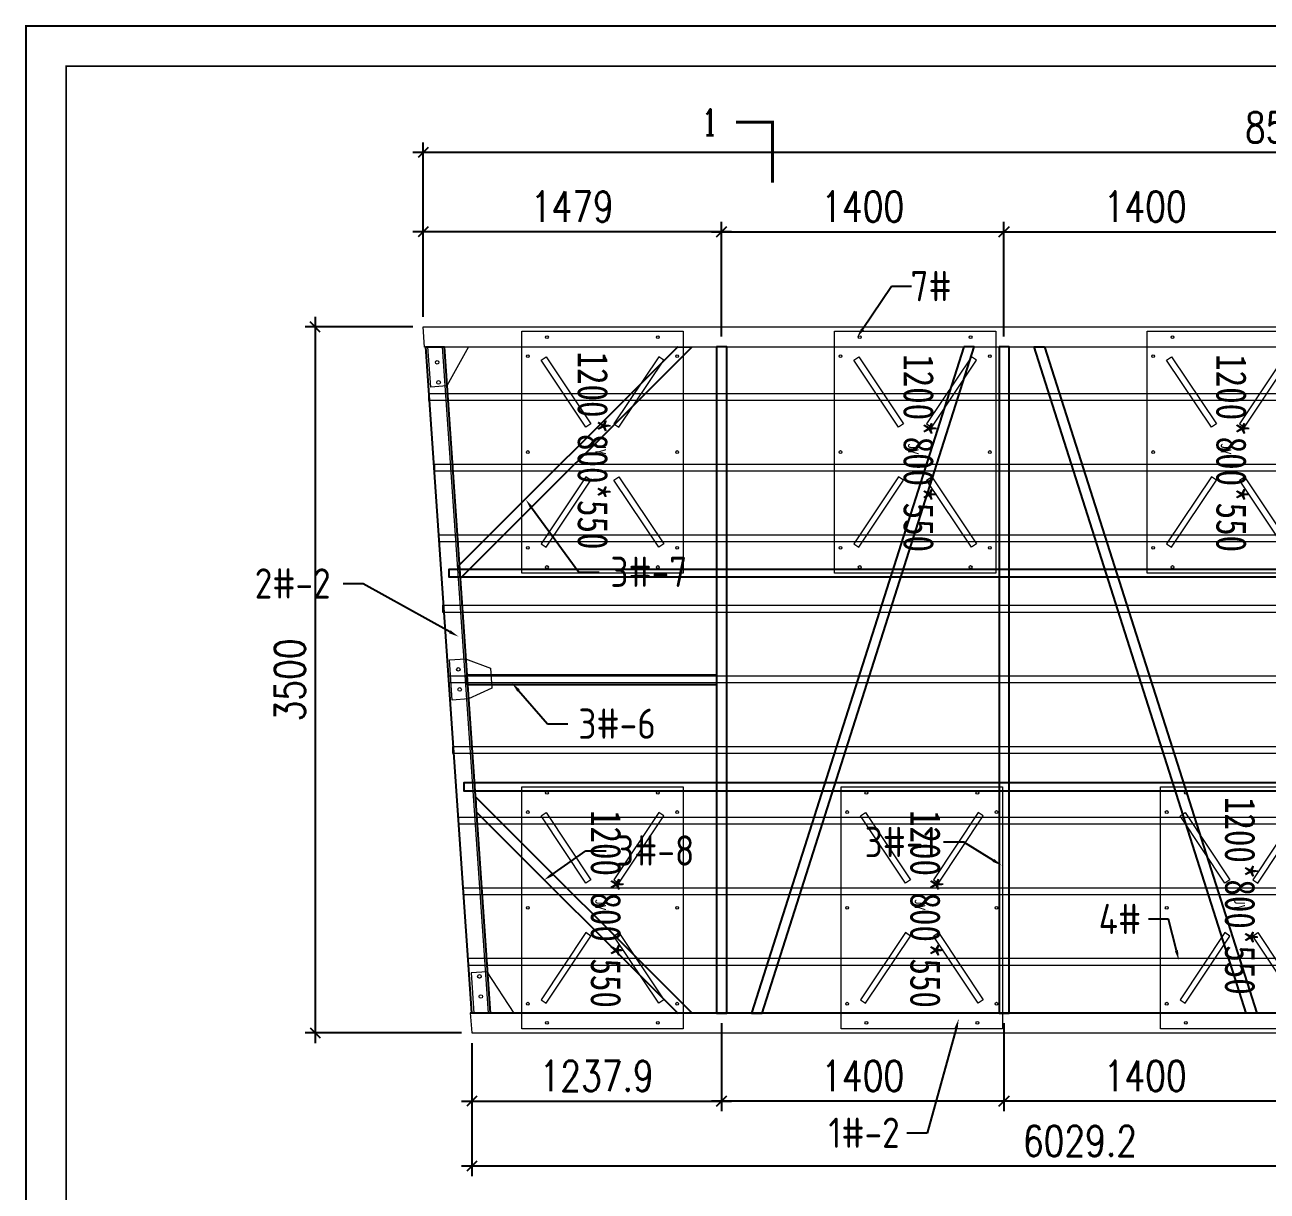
# Model space of a CAD drawing. Extents: x 8796 to 116961, y 24572 to 132726.
# Drawn here: x 82159 to 88316, y 121886 to 127668 of the extents above; entities that cross this region are included whole.
import ezdxf
from ezdxf import colors
from ezdxf.entities.mleader import LeaderData, LeaderLine
from ezdxf.math import Vec2, Vec3

# ---------------------------------------------------------------- set-up
doc = ezdxf.new("R2010")
doc.units = 0
doc.header["$LTSCALE"] = 1000
doc.header["$MEASUREMENT"] = 0
doc.linetypes.add('HIDDEN', pattern=[0.375, 0.25, -0.125])
for name, color, linetype in [('DIM_SYMB', 3, 'Continuous'), ('PUB_TEXT', 7, 'Continuous'), ('卡槽', 242, 'Continuous'), ('标注', 9, 'Continuous'), ('浮箱名称', 3, 'Continuous'), ('连接端梁', 130, 'Continuous'), ('铝横梁', 220, 'Continuous')]:
    doc.layers.add(name, color=color, linetype=linetype)
for name, color, linetype, lineweight in [('加强板', 140, 'Continuous', 18), ('浮箱', 160, 'Continuous', 20), ('虚线', 8, 'Continuous', 0), ('铝主梁', 3, 'Continuous', 9), ('铝龙骨', 7, 'Continuous', 9)]:
    doc.layers.add(name, color=color, linetype=linetype, lineweight=lineweight)
doc.styles.add('_TCH_LABEL', font='COMPLEX', dxfattribs={"bigfont": 'GBCBIG'})
doc.styles.add('HZTXT', font='txtw.shx', dxfattribs={"width": 0.8, "bigfont": 'hztxtw.shx'})
doc.styles.get("Standard").update_dxf_attribs({"font": 'gbenor.shx', "bigfont": 'gbcbig.shx'})
doc.styles.add('黑体', font='simhei.ttf', dxfattribs={"width": 0.8})
doc.dimstyles.new('DIM-50', dxfattribs={"dimscale": 50, "dimtxt": 3, "dimasz": 1, "dimexe": 1, "dimexo": 1, "dimgap": 1, "dimtad": 1, "dimdec": 1, "dimdsep": 46, "dimtxsty": 'HZTXT', "dimblk": 'OBLIQUE', "dimblk1": 'ARCHTICK', "dimblk2": 'OBLIQUE', "dimcen": 0, "dimdle": 1, "dimclrd": 9, "dimclre": 9, "dimclrt": 2, "dimadec": 1, "dimazin": 0, "dimtfac": 1, "dimtdec": 1, "dimtix": 1, "dimtmove": 2, "dimatfit": 3, "dimldrblk": 'OBLIQUE', "dimfxl": 0, "dimtolj": 1, "dimtzin": 0, "dimarcsym": 0})

# ---------------------------------------------------------------- blocks, each defined once
blk = doc.blocks.new('_Oblique')
at = {"color": 0, "linetype": 'ByBlock', "lineweight": -2}
blk.add_line((-0.5, -0.5), (0.5, 0.5), dxfattribs=at)
blk = doc.blocks.new('*D100')
at = {"layer": 'Defpoints', "color": 0, "transparency": 16777216}
for p in [(84132.8, 126170.4, 0), (83598, 122670.4), (84373.9, 122670.4, 0)]:
    blk.add_point(p, dxfattribs=at)
at = {"layer": '标注', "color": 9, "lineweight": -2, "transparency": 16777216}
for p, q in [((84082.8, 126170.4), (83548, 126170.4)), ((83598, 126220.4), (83598, 122620.4)), ((84323.9, 122670.4), (83548, 122670.4))]:
    blk.add_line(p, q, dxfattribs=at)
at = {"layer": '标注', "color": 9, "lineweight": -2, "transparency": 16777216, "xscale": 50, "yscale": 50, "zscale": 50}
for p, rotation in [((83598, 126170.4), 90), ((83598, 122670.4), 270)]:
    blk.add_blockref('_Oblique', p, dxfattribs=dict(at, rotation=rotation))
at = {"layer": '标注', "color": 2, "transparency": 16777216, "insert": (83473, 124420.4), "char_height": 150, "attachment_point": 5, "rotation": 90, "style": 'HZTXT'}
blk.add_mtext('\\A1;3500', dxfattribs=at)
blk = doc.blocks.new('_ArchTick')
at = {"color": 0, "linetype": 'ByBlock', "const_width": 0.4}
blk.add_lwpolyline([(-0.5, -0.5), (0.5, 0.5)], dxfattribs=at)
blk = doc.blocks.new('*D101')
at = {"layer": 'Defpoints', "color": 0, "transparency": 16777216}
for p in [(87011.8, 126642.3), (85611.8, 126072.4), (87011.8, 126072.4)]:
    blk.add_point(p, dxfattribs=at)
at = {"layer": '标注', "color": 9, "lineweight": -2, "transparency": 16777216}
for p, q in [((85611.8, 126122.4), (85611.8, 126692.3)), ((87011.8, 126122.4), (87011.8, 126692.3)), ((85561.8, 126642.3), (87061.8, 126642.3))]:
    blk.add_line(p, q, dxfattribs=at)
at = {"layer": '标注', "color": 9, "lineweight": -2, "transparency": 16777216, "xscale": 50, "yscale": 50, "zscale": 50, "rotation": 180}
blk.add_blockref('_Oblique', (85611.8, 126642.3), dxfattribs=at)
at = {"layer": '标注', "color": 9, "lineweight": -2, "transparency": 16777216, "xscale": 50, "yscale": 50, "zscale": 50}
blk.add_blockref('_Oblique', (87011.8, 126642.3), dxfattribs=at)
at = {"layer": '标注', "color": 2, "transparency": 16777216, "insert": (86311.8, 126767.3), "char_height": 150, "attachment_point": 5, "style": 'HZTXT'}
blk.add_mtext('\\A1;1400', dxfattribs=at)
blk = doc.blocks.new('*D102')
at = {"layer": 'Defpoints', "color": 0, "transparency": 16777216}
for p in [(88411.8, 126642.3), (87011.8, 126072.4), (88411.8, 126072.4)]:
    blk.add_point(p, dxfattribs=at)
at = {"layer": '标注', "color": 9, "lineweight": -2, "transparency": 16777216}
for p, q in [((87011.8, 126122.4), (87011.8, 126692.3)), ((88411.8, 126122.4), (88411.8, 126692.3)), ((86961.8, 126642.3), (88461.8, 126642.3))]:
    blk.add_line(p, q, dxfattribs=at)
at = {"layer": '标注', "color": 9, "lineweight": -2, "transparency": 16777216, "xscale": 50, "yscale": 50, "zscale": 50, "rotation": 180}
blk.add_blockref('_Oblique', (87011.8, 126642.3), dxfattribs=at)
at = {"layer": '标注', "color": 9, "lineweight": -2, "transparency": 16777216, "xscale": 50, "yscale": 50, "zscale": 50}
blk.add_blockref('_Oblique', (88411.8, 126642.3), dxfattribs=at)
at = {"layer": '标注', "color": 2, "transparency": 16777216, "insert": (87711.8, 126767.3), "char_height": 150, "attachment_point": 5, "style": 'HZTXT'}
blk.add_mtext('\\A1;1400', dxfattribs=at)
blk = doc.blocks.new('*D104')
at = {"layer": 'Defpoints', "color": 0, "transparency": 16777216}
for p in [(84132.8, 127035), (84132.8, 126170.4), (92690.8, 126170.4)]:
    blk.add_point(p, dxfattribs=at)
at = {"layer": '标注', "color": 9, "lineweight": -2, "transparency": 16777216}
for p, q in [((84132.8, 126220.4), (84132.8, 127085)), ((92690.8, 126220.4), (92690.8, 127085)), ((92740.8, 127035), (84082.8, 127035))]:
    blk.add_line(p, q, dxfattribs=at)
at = {"layer": '标注', "color": 9, "lineweight": -2, "transparency": 16777216, "xscale": 50, "yscale": 50, "zscale": 50, "rotation": 180}
blk.add_blockref('_Oblique', (84132.8, 127035), dxfattribs=at)
at = {"layer": '标注', "color": 9, "lineweight": -2, "transparency": 16777216, "xscale": 50, "yscale": 50, "zscale": 50}
blk.add_blockref('_Oblique', (92690.8, 127035), dxfattribs=at)
at = {"layer": '标注', "color": 2, "transparency": 16777216, "insert": (88411.8, 127160), "char_height": 150, "attachment_point": 5, "style": 'HZTXT'}
blk.add_mtext('\\A1;8558', dxfattribs=at)
blk = doc.blocks.new('*D105')
at = {"layer": 'Defpoints', "color": 0, "transparency": 16777216}
for p in [(84132.8, 126642.3), (84132.8, 126170.4), (85611.8, 126072.4)]:
    blk.add_point(p, dxfattribs=at)
at = {"layer": '标注', "color": 9, "lineweight": -2, "transparency": 16777216}
for p, q in [((84132.8, 126220.4), (84132.8, 126692.3)), ((85611.8, 126122.4), (85611.8, 126692.3)), ((85661.8, 126642.3), (84082.8, 126642.3))]:
    blk.add_line(p, q, dxfattribs=at)
at = {"layer": '标注', "color": 9, "lineweight": -2, "transparency": 16777216, "xscale": 50, "yscale": 50, "zscale": 50, "rotation": 180}
blk.add_blockref('_Oblique', (84132.8, 126642.3), dxfattribs=at)
at = {"layer": '标注', "color": 9, "lineweight": -2, "transparency": 16777216, "xscale": 50, "yscale": 50, "zscale": 50}
blk.add_blockref('_Oblique', (85611.8, 126642.3), dxfattribs=at)
at = {"layer": '标注', "color": 2, "transparency": 16777216, "insert": (84872.3, 126767.3), "char_height": 150, "attachment_point": 5, "style": 'HZTXT'}
blk.add_mtext('\\A1;1479', dxfattribs=at)
blk = doc.blocks.new('*D106')
at = {"layer": 'Defpoints', "color": 0, "transparency": 16777216}
for p in [(84373.9, 122670.4), (90403.2, 122670.4), (84373.9, 122009.5)]:
    blk.add_point(p, dxfattribs=at)
at = {"layer": '标注', "color": 9, "lineweight": -2, "transparency": 16777216}
for p, q in [((84373.9, 122620.4), (84373.9, 121959.5)), ((90403.2, 122620.4), (90403.2, 121959.5)), ((90453.2, 122009.5), (84323.9, 122009.5))]:
    blk.add_line(p, q, dxfattribs=at)
at = {"layer": '标注', "color": 9, "lineweight": -2, "transparency": 16777216, "xscale": 50, "yscale": 50, "zscale": 50}
for p, rotation in [((84373.9, 122009.5), 179.9999999898094), ((90403.2, 122009.5), 359.9999999898094)]:
    blk.add_blockref('_Oblique', p, dxfattribs=dict(at, rotation=rotation))
at = {"layer": '标注', "color": 2, "transparency": 16777216, "insert": (87388.6, 122134.5), "char_height": 150, "attachment_point": 5, "rotation": 360, "style": 'HZTXT'}
blk.add_mtext('\\A1;6029.2', dxfattribs=at)
blk = doc.blocks.new('*D111')
at = {"layer": 'Defpoints', "color": 0, "transparency": 16777216}
for p in [(85611.8, 122768.4), (84373.9, 122670.4), (85611.8, 122332.3)]:
    blk.add_point(p, dxfattribs=at)
at = {"layer": '标注', "color": 9, "lineweight": -2, "transparency": 16777216}
for p, q in [((85611.8, 122718.4), (85611.8, 122282.3)), ((84373.9, 122620.4), (84373.9, 122282.3)), ((84323.9, 122332.3), (85661.8, 122332.3))]:
    blk.add_line(p, q, dxfattribs=at)
at = {"layer": '标注', "color": 9, "lineweight": -2, "transparency": 16777216, "xscale": 50, "yscale": 50, "zscale": 50, "rotation": 180}
blk.add_blockref('_Oblique', (84373.9, 122332.3), dxfattribs=at)
at = {"layer": '标注', "color": 9, "lineweight": -2, "transparency": 16777216, "xscale": 50, "yscale": 50, "zscale": 50}
blk.add_blockref('_Oblique', (85611.8, 122332.3), dxfattribs=at)
at = {"layer": '标注', "color": 2, "transparency": 16777216, "insert": (84992.9, 122457.3), "char_height": 150, "attachment_point": 5, "style": 'HZTXT'}
blk.add_mtext('\\A1;1237.9', dxfattribs=at)
blk = doc.blocks.new('*D113')
at = {"layer": 'Defpoints', "color": 0, "transparency": 16777216}
for p in [(87011.8, 122768.4), (88411.8, 122768.4), (87011.8, 122332.3)]:
    blk.add_point(p, dxfattribs=at)
at = {"layer": '标注', "color": 9, "lineweight": -2, "transparency": 16777216}
for p, q in [((87011.8, 122718.4), (87011.8, 122282.3)), ((88411.8, 122718.4), (88411.8, 122282.3)), ((88461.8, 122332.3), (86961.8, 122332.3))]:
    blk.add_line(p, q, dxfattribs=at)
at = {"layer": '标注', "color": 9, "lineweight": -2, "transparency": 16777216, "xscale": 50, "yscale": 50, "zscale": 50, "rotation": 180}
blk.add_blockref('_Oblique', (87011.8, 122332.3), dxfattribs=at)
at = {"layer": '标注', "color": 9, "lineweight": -2, "transparency": 16777216, "xscale": 50, "yscale": 50, "zscale": 50}
blk.add_blockref('_Oblique', (88411.8, 122332.3), dxfattribs=at)
at = {"layer": '标注', "color": 2, "transparency": 16777216, "insert": (87711.8, 122457.3), "char_height": 150, "attachment_point": 5, "style": 'HZTXT'}
blk.add_mtext('\\A1;1400', dxfattribs=at)
blk = doc.blocks.new('*D114')
at = {"layer": 'Defpoints', "color": 0, "transparency": 16777216}
for p in [(85611.8, 122768.4), (87011.8, 122768.4), (85611.8, 122332.3)]:
    blk.add_point(p, dxfattribs=at)
at = {"layer": '标注', "color": 9, "lineweight": -2, "transparency": 16777216}
for p, q in [((85611.8, 122718.4), (85611.8, 122282.3)), ((87011.8, 122718.4), (87011.8, 122282.3)), ((87061.8, 122332.3), (85561.8, 122332.3))]:
    blk.add_line(p, q, dxfattribs=at)
at = {"layer": '标注', "color": 9, "lineweight": -2, "transparency": 16777216, "xscale": 50, "yscale": 50, "zscale": 50, "rotation": 180}
blk.add_blockref('_Oblique', (85611.8, 122332.3), dxfattribs=at)
at = {"layer": '标注', "color": 9, "lineweight": -2, "transparency": 16777216, "xscale": 50, "yscale": 50, "zscale": 50}
blk.add_blockref('_Oblique', (87011.8, 122332.3), dxfattribs=at)
at = {"layer": '标注', "color": 2, "transparency": 16777216, "insert": (86311.8, 122457.3), "char_height": 150, "attachment_point": 5, "style": 'HZTXT'}
blk.add_mtext('\\A1;1400', dxfattribs=at)
blk = doc.blocks.new('A$C0D8A069B')
at = {"layer": '加强板'}
blk.add_lwpolyline([(80, -100), (0, -100), (0, 100), (80, 100), (200, 44.9), (200, -55.1), (80, -100)], dxfattribs=at)
for centre in [(40, 50), (40, -50)]:
    blk.add_circle(centre, 9, dxfattribs=at)
blk = doc.blocks.new('$matou$00000186')
for points in [[(-600, 400), (600, 400), (600, -400), (-600, -400)], [(-455.8, 303.8), (-472.4, 278.9), (-139.6, 57), (-122.9, 82)], [(455.8, 303.8), (472.4, 278.9), (139.6, 57), (122.9, 82)], [(-455.8, -303.8), (-472.4, -278.9), (-139.6, -57), (-122.9, -82)], [(455.8, -303.8), (472.4, -278.9), (139.6, -57), (122.9, -82)]]:
    blk.add_lwpolyline(points, close=True)
for centre in [(-475, 370), (0, 370), (475, 370), (-570, 275), (570, 275), (-570, -275), (570, -275), (-475, -370), (0, -370), (475, -370)]:
    blk.add_circle(centre, 7)
at = {"layer": 'PUB_TEXT', "style": '黑体', "width": 0.8}
blk.add_text('JY', height=52.57, dxfattribs=at).set_placement((-44.4, -35.3))
blk = doc.blocks.new('*U23')
at = {"layer": '浮箱', "rotation": 270}
blk.add_blockref('$matou$00000186', (0, 0), dxfattribs=at)
blk = doc.blocks.new('*U24')
at = {"color": 0, "linetype": 'ByBlock', "lineweight": -2, "transparency": 16777216}
for p in [(0, 0), (1550, 0), (3100, 0)]:
    blk.add_blockref('*U23', p, dxfattribs=at)
blk = doc.blocks.new('*U21')
at = {"layer": '浮箱', "rotation": 270}
blk.add_blockref('$matou$00000186', (0, 0), dxfattribs=at)
blk = doc.blocks.new('*U22')
at = {"color": 0, "linetype": 'ByBlock', "lineweight": -2, "transparency": 16777216}
for p in [(0, 0), (1583.3, 0), (3166.7, 0), (4750, 0)]:
    blk.add_blockref('*U21', p, dxfattribs=at)
blk = doc.blocks.new('m4')
at = {"layer": '加强板', "color": 5, "elevation": 0}
for points in [[(109304.9, 18012.8), (109504.9, 18012.8), (109398.4, 17818.8), (109318.6, 17813.3)], [(109532.4, 14708.8), (109732.4, 14708.8), (109598.5, 14913.9), (109518.7, 14908.4)]]:
    blk.add_lwpolyline(points, close=True, dxfattribs=at)
at = {"layer": '加强板', "color": 5}
for centre in [(109350.3, 17935.8, 0), (109357.2, 17836, 0), (109559.9, 14891.2, 0), (109566.8, 14791.4, 0)]:
    blk.add_circle(centre, 9, dxfattribs=at)
at = {"layer": '卡槽', "color": 22, "ltscale": 5000, "elevation": 0}
for points in [[(116982, 16910.8), (116982, 16870.8), (109409.4, 16870.8), (109409.4, 16910.8)], [(116297, 15810.9), (116297, 15850.9), (109482, 15850.9), (109482, 15810.9)]]:
    blk.add_lwpolyline(points, close=True, dxfattribs=at)
at = {"layer": '虚线', "color": 1, "linetype": 'HIDDEN', "ltscale": 300}
for p, q in [((109287.2, 18012.8, 0), (117774.5, 18012.8, 0)), ((109374.9, 18012.8, 0), (109602.6, 14708.8, 0)), ((109514.9, 14708.8, 0), (115614.9, 14708.8, 0))]:
    blk.add_line(p, q, dxfattribs=at)
at = {"layer": '连接端梁', "elevation": 0}
blk.add_lwpolyline([(109522.4, 14708.8), (109294.8, 18012.8), (109385, 18012.8), (109612.6, 14708.8)], close=True, dxfattribs=at)
at = {"layer": '铝主梁', "color": 3, "elevation": 0}
blk.add_lwpolyline([(117767.9, 18010.8), (109287.9, 18010.8), (109280.5, 18110.8), (117838.5, 18110.8)], dxfattribs=at)
blk.add_lwpolyline([(109521.6, 14610.9), (115550.9, 14610.8), (115621.5, 14710.8), (109514.2, 14710.8)], close=True, dxfattribs=at)
for name, p in [('*U24', (110169.4, 17490.8, 0)), ('*U22', (110169.4, 15230.9, 0))]:
    blk.add_blockref(name, p)
at = {"rotation": 3.941284033268662}
blk.add_blockref('A$C0D8A069B', (109418.6, 16360.8, 0), dxfattribs=at)

msp = doc.modelspace()

# ---------------------------------------------------------------- linework, layer by layer
at = {"layer": 'DIM_SYMB', "const_width": 15}
msp.add_lwpolyline([(85684.07, 127185.96), (85864.07, 127185.96), (85864.07, 126885.96)], dxfattribs=at)
at = {"layer": '加强板', "color": 5}
for points in [[(84157.19, 126072.36), (84357.18, 126072.36), (84250.75, 125878.33), (84170.93, 125872.83)], [(84384.73, 122768.36), (84584.72, 122768.36), (84450.79, 122973.38), (84370.98, 122967.88)]]:
    msp.add_lwpolyline(points, close=True, dxfattribs=at)
for centre in [(84202.59, 125995.3), (84209.47, 125895.54), (84412.26, 122950.68), (84419.13, 122850.91)]:
    msp.add_circle(centre, 9, dxfattribs=at)
at = {"layer": '虚线', "color": 1, "linetype": 'HIDDEN', "ltscale": 300}
for p, q in [((84139.55, 126072.36), (92626.77, 126072.36)), ((84227.26, 126072.36), (84454.89, 122768.36)), ((84367.18, 122768.36), (90467.24, 122768.36))]:
    msp.add_line(p, q, dxfattribs=at)
at = {"layer": '连接端梁', "color": 0}
for points, const_width in [([(82164.1, 127663.42), (96434.16, 127663.42), (96434.16, 116700.7), (82164.1, 116700.7)], 10), ([(82364.1, 127463.42), (96234.16, 127463.42), (96234.16, 116900.7), (82364.1, 116900.7)], 9)]:
    msp.add_lwpolyline(points, close=True, dxfattribs=dict(at, const_width=const_width))
at = {"layer": '连接端梁'}
msp.add_lwpolyline([(84374.7, 122768.36), (84147.07, 126072.36), (84237.28, 126072.36), (84464.91, 122768.36)], close=True, dxfattribs=at)
at = {"layer": '铝横梁', "color": 243}
for points in [[(84311.9, 124989.31), (85394.92, 126072.36), (85464.22, 126070.94), (84317.69, 124924.39)], [(85587.81, 126072.36), (85587.81, 122768.36), (85637.81, 122768.36), (85637.81, 126072.36)], [(86812.45, 126072.36), (85760.82, 122768.36), (85813.08, 122767.75), (86864.71, 126071.75)], [(86987.81, 126072.36), (86987.81, 122768.36), (87037.81, 122768.36), (87037.81, 126072.36)], [(87213.17, 126072.36), (88264.8, 122768.36), (88212.53, 122767.75), (87160.9, 126071.75)], [(84396.1, 123767.2), (85394.91, 122768.37), (85464.21, 122769.78), (84392.49, 123841.52)]]:
    msp.add_lwpolyline(points, close=True, dxfattribs=at)
at = {"layer": '铝横梁', "color": 243, "elevation": 0}
msp.add_lwpolyline([(84349.44, 124446.33), (85587.8, 124446.35), (85587.8, 124396.35), (84352.75, 124396.33)], close=True, dxfattribs=at)
at = {"layer": '铝龙骨', "color": 0}
for points in [[(84160.8, 125805.36), (84160.8, 125840.36), (92438.8, 125840.36), (92438.8, 125805.36)], [(84190.8, 125455.36), (84190.8, 125490.36), (92213.8, 125490.36), (92213.8, 125455.36)], [(84210.8, 125105.36), (84210.8, 125140.36), (91983.8, 125140.36), (91983.8, 125105.36)], [(84230.8, 124755.36), (84230.8, 124790.36), (91758.8, 124790.36), (91758.8, 124755.36)], [(84260.8, 124405.36), (84260.8, 124440.36), (91518.8, 124440.36), (91518.8, 124405.36)], [(84280.8, 124055.36), (84280.8, 124090.36), (91288.8, 124090.36), (91288.8, 124055.36)], [(84310.8, 123705.36), (84310.8, 123740.36), (91058.8, 123740.36), (91058.8, 123705.36)], [(84330.8, 123355.36), (84330.8, 123390.36), (90828.8, 123390.36), (90828.8, 123355.36)], [(84355.8, 123005.36), (84355.8, 123040.36), (90608.8, 123040.36), (90608.8, 123005.36)]]:
    msp.add_lwpolyline(points, close=True, dxfattribs=at)

# ---------------------------------------------------------------- block references
msp.add_blockref('m4', (-25147.68, 108059.52, 0))
at = {"rotation": 3.941284033268659}
msp.add_blockref('A$C0D8A069B', (84270.91, 124420.36), dxfattribs=at)

# ---------------------------------------------------------------- texts
at = {"layer": 'PUB_TEXT', "color": 7, "style": '_TCH_LABEL', "width": 0.705882}
msp.add_text('1', height=127.5, dxfattribs=at).set_placement((85514.79, 127122.21))
at = {"layer": '浮箱名称', "style": '黑体', "width": 0.8}
for p in [(84899.79, 126048.39), (86514.83, 126035.37, 0), (88064.83, 126035.37, 0), (88107.84, 123840.39), (84964.83, 123775.41, 0), (86548.16, 123775.41, 0)]:
    msp.add_text('1200*800*550', height=150.211, rotation=270, dxfattribs=at).set_placement(p)

# ---------------------------------------------------------------- dimensions: what is measured, and where the dimension line sits
at = {"layer": '标注'}
for base, p1, p2, picture, middle in [((84132.8, 127034.95), (92690.83, 126170.36), (84132.8, 126170.36), '*D104', (88411.81, 127159.95)), ((84132.8, 126642.27), (85611.81, 126072.36), (84132.8, 126170.36), '*D105', (84872.3, 126767.27)), ((87011.81, 126642.27), (85611.81, 126072.36), (87011.81, 126072.36), '*D101', (86311.81, 126767.27)), ((88411.81, 126642.27), (87011.81, 126072.36), (88411.81, 126072.36), '*D102', (87711.81, 126767.27))]:
    dim = msp.add_linear_dim(base=base, p1=p1, p2=p2, dimstyle='DIM-50', dxfattribs=at)
    dim.commit()
    dim.dimension.update_dxf_attribs({"geometry": picture, "text_midpoint": middle})
for base, p1, p2, angle, picture, middle in [((83598.02, 122670.36, 0), (84132.8, 126170.36), (84373.93, 122670.36), 90, '*D100', (83473.02, 124420.36, 0)), ((85611.81, 122332.27), (84373.93, 122670.36), (85611.81, 122768.36), 180, '*D111', (84992.87, 122457.27)), ((85611.81, 122332.27), (87011.81, 122768.36), (85611.81, 122768.36), 180, '*D114', (86311.81, 122457.27)), ((87011.81, 122332.27), (88411.81, 122768.36), (87011.81, 122768.36), 180, '*D113', (87711.81, 122457.27))]:
    dim = msp.add_linear_dim(base=base, p1=p1, p2=p2, angle=angle, dimstyle='DIM-50', dxfattribs=at)
    dim.commit()
    dim.dimension.update_dxf_attribs({"geometry": picture, "text_midpoint": middle})
dim = msp.add_aligned_dim(p1=(90403.17, 122670.36), p2=(84373.93, 122670.36), distance=660.82, dimstyle='DIM-50', dxfattribs=at)
dim.commit()
dim.dimension.update_dxf_attribs({"geometry": '*D106', "text_midpoint": (87388.55, 122134.53)})

# ---------------------------------------------------------------- leaders
at = {"layer": '标注', "color": 6, "linetype": 'ByBlock'}
ml = msp.add_multileader_mtext('Standard', dxfattribs=at)
ml.set_content('7#', color=6)
ml.set_leader_properties()
ml.build(insert=Vec2(0, 0))
ml.multileader.update_dxf_attribs({"dogleg_length": 100, "arrow_head_size": 50})
ctx = ml.context
ctx.base_point, ctx.char_height, ctx.arrow_head_size, ctx.landing_gap_size, ctx.plane_origin = Vec3(86554.19, 126372.97), 150, 50, 35.88, Vec3(86772.29, 115771.73)
ctx.text_align_type = 2
notes = []
notes.append((ctx, [(0, (1, 1, 0), (86454.19, 126372.97), (1, 0), 100, [(0, [(86283.06, 126117.64)], 0, [])])]))
ctx.mtext.insert, ctx.mtext.width, ctx.mtext.defined_height, ctx.mtext.alignment, ctx.mtext.flow_direction = Vec3(86752.57, 126447.97), 445.8704, 72.4, 3, 5
ml = msp.add_multileader_mtext('Standard', dxfattribs=at)
ml.set_content('3#-7', color=6)
ml.set_leader_properties()
ml.build(insert=Vec2(0, 0))
ml.multileader.update_dxf_attribs({"dogleg_length": 100, "arrow_head_size": 50})
ctx = ml.context
ctx.base_point, ctx.char_height, ctx.arrow_head_size, ctx.landing_gap_size, ctx.plane_origin = Vec3(85005.41, 124955.18, 0), 150, 50, 35.88, Vec3(84948.39, 114934.54, 0)
ctx.text_align_type = 2
notes.append((ctx, [(0, (1, 1, 0), (84905.41, 124955.18, 0), (1, 0), 100, [(0, [(84641.32, 125315.06, 0)], 0, [])])]))
ctx.mtext.insert, ctx.mtext.width, ctx.mtext.defined_height, ctx.mtext.alignment, ctx.mtext.flow_direction = Vec3(85442.37, 125031.51, 0), 445.8704, 72.4, 3, 5
ml = msp.add_multileader_mtext('Standard', dxfattribs=at)
ml.set_content('2#-2', color=6)
ml.set_leader_properties()
ml.build(insert=Vec2(0, 0))
ml.multileader.update_dxf_attribs({"dogleg_length": 100, "arrow_head_size": 50})
ctx = ml.context
ctx.base_point, ctx.char_height, ctx.arrow_head_size, ctx.landing_gap_size, ctx.plane_origin = Vec3(83316.49, 124897.39, 0), 150, 50, 35.88, Vec3(84426.14, 116575.38, 0)
notes.append((ctx, [(1, (1, 1, 0), (83836.42, 124897.39, 0), (-1, 0), 100, [(0, [(84308.86, 124634.95, 0)], 0, [])])]))
ctx.mtext.insert, ctx.mtext.width, ctx.mtext.flow_direction = Vec3(83298.33, 124973.67, 0), 207.6057, 5
ml = msp.add_multileader_mtext('Standard', dxfattribs=at)
ml.set_content('3#-6', color=6)
ml.set_leader_properties()
ml.build(insert=Vec2(0, 0))
ml.multileader.update_dxf_attribs({"dogleg_length": 100, "arrow_head_size": 50})
ctx = ml.context
ctx.base_point, ctx.char_height, ctx.arrow_head_size, ctx.landing_gap_size, ctx.plane_origin = Vec3(84849.71, 124202.19), 150, 50, 35.88, Vec3(84792.7, 114181.55)
ctx.text_align_type = 2
notes.append((ctx, [(0, (1, 1, 0), (84749.71, 124202.19), (1, 0), 100, [(0, [(84573.49, 124405.36)], 0, [])])]))
ctx.mtext.insert, ctx.mtext.width, ctx.mtext.defined_height, ctx.mtext.alignment, ctx.mtext.flow_direction = Vec3(85286.58, 124278.52), 445.8704, 72.4, 3, 5
ml = msp.add_multileader_mtext('Standard', dxfattribs=at)
ml.set_content('3#-8', color=6)
ml.set_leader_properties()
ml.build(insert=Vec2(0, 0))
ml.multileader.update_dxf_attribs({"dogleg_length": 100, "arrow_head_size": 50})
ctx = ml.context
ctx.base_point, ctx.char_height, ctx.arrow_head_size, ctx.landing_gap_size, ctx.plane_origin = Vec3(85040.26, 123573.34, 0), 150, 50, 35.88, Vec3(84983.24, 113552.7, 0)
ctx.text_align_type = 2
notes.append((ctx, [(0, (1, 1, 0), (84940.26, 123573.34, 0), (1, 0), 100, [(0, [(84732.37, 123427.79, 0)], 0, [])])]))
ctx.mtext.insert, ctx.mtext.width, ctx.mtext.defined_height, ctx.mtext.alignment, ctx.mtext.flow_direction = Vec3(85477.53, 123649.67, 0), 445.8704, 72.4, 3, 5
ml = msp.add_multileader_mtext('Standard', dxfattribs=at)
ml.set_content('3#-1', color=6)
ml.set_leader_properties()
ml.build(insert=Vec2(0, 0))
ml.multileader.update_dxf_attribs({"dogleg_length": 100, "arrow_head_size": 50})
ctx = ml.context
ctx.base_point, ctx.char_height, ctx.arrow_head_size, ctx.landing_gap_size, ctx.plane_origin = Vec3(86328.7, 123615.36), 150, 50, 35.88, Vec3(87012.37, 113153.86)
ctx.text_align_type = 2
notes.append((ctx, [(1, (1, 1, 0), (86812.96, 123615.36), (-1, 0), 100, [(0, [(87002.14, 123499.77)], 0, [])])]))
ctx.mtext.insert, ctx.mtext.width, ctx.mtext.defined_height, ctx.mtext.alignment, ctx.mtext.flow_direction = Vec3(86677.08, 123691.69), 445.8704, 72.4, 3, 5
ml = msp.add_multileader_mtext('Standard', dxfattribs=at)
ml.set_content('4#', color=6)
ml.set_leader_properties()
ml.build(insert=Vec2(0, 0))
ml.multileader.update_dxf_attribs({"dogleg_length": 100, "arrow_head_size": 50})
ctx = ml.context
ctx.base_point, ctx.char_height, ctx.arrow_head_size, ctx.landing_gap_size, ctx.plane_origin = Vec3(87481.12, 123233.93), 150, 50, 35.88, Vec3(88270.12, 112942.49)
ctx.text_align_type = 2
notes.append((ctx, [(1, (1, 1, 0), (87827.87, 123233.93), (-1, 0), 100, [(0, [(87878.46, 123030.68)], 0, [])])]))
ctx.mtext.insert, ctx.mtext.width, ctx.mtext.defined_height, ctx.mtext.alignment, ctx.mtext.flow_direction = Vec3(87691.99, 123310.21), 445.8704, 72.4, 3, 5
ml = msp.add_multileader_mtext('Standard', dxfattribs=at)
ml.set_content('1#-2', color=6)
ml.set_leader_properties()
ml.build(insert=Vec2(0, 0))
ml.multileader.update_dxf_attribs({"dogleg_length": 100, "arrow_head_size": 50})
ctx = ml.context
ctx.base_point, ctx.char_height, ctx.arrow_head_size, ctx.landing_gap_size, ctx.plane_origin = Vec3(86139.26, 122174.12), 150, 50, 35.88, Vec3(86908.93, 134029.55)
ctx.text_align_type = 2
notes.append((ctx, [(1, (1, 1, 0), (86631.02, 122174.12), (-1, 0), 100, [(0, [(86787.61, 122739.87)], 0, [])])]))
ctx.mtext.insert, ctx.mtext.width, ctx.mtext.defined_height, ctx.mtext.alignment, ctx.mtext.flow_direction = Vec3(86495.14, 122250.4), 445.8704, 72.4, 3, 5
for ctx, leaders in notes:
    for number, flags, end, landing, length, lines in leaders:
        leader = LeaderData()
        leader.index, (leader.has_last_leader_line, leader.has_dogleg_vector, leader.attachment_direction) = number, flags
        leader.last_leader_point, leader.dogleg_vector, leader.dogleg_length = Vec3(end), Vec3(landing), length
        for number, points, colour, breaks in lines:
            line = LeaderLine()
            line.index, line.vertices, line.color, line.breaks = number, Vec3.list(points), colors.encode_raw_color(colour), breaks
            leader.lines.append(line)
        ctx.leaders.append(leader)

doc.saveas('drawing.dxf')
